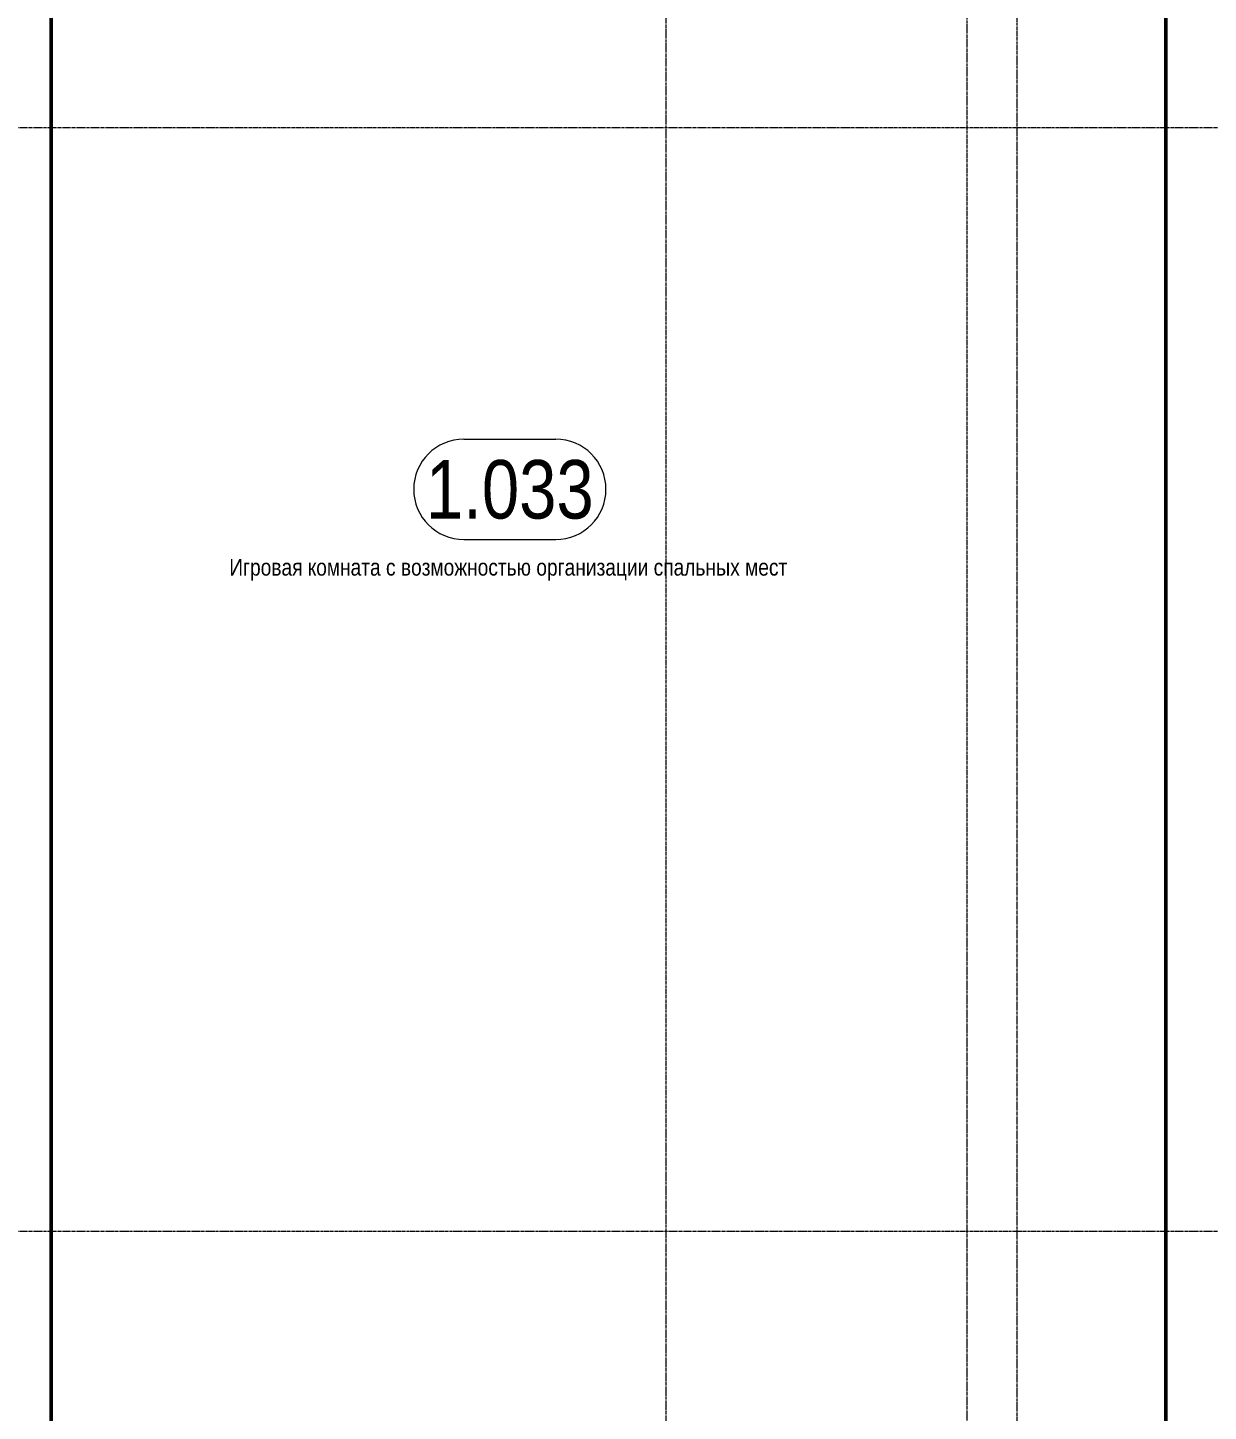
# Model space of a CAD drawing. Header units: millimetres. Extents: x -24360 to 609566, y -391049 to 148426.
# Drawn here: x 381 to 7444, y 53525 to 61800 of the extents above; entities that cross this region are included whole.
import ezdxf
from ezdxf.enums import TextEntityAlignment as Align

# ---------------------------------------------------------------- set-up
doc = ezdxf.new("R2010")
doc.units = ezdxf.units.MM
doc.linetypes.add('CENTER2', pattern=[28.575, 19.05, -3.175, 3.175, -3.175])
doc.layers.get('Defpoints').update_dxf_attribs({"color": 140})
doc.layers.add('АР_Area', color=5, linetype='Continuous', lineweight=5)
doc.layers.add('АР_Оси_РД_100', color=7, linetype='Continuous', lineweight=0, true_color=0x525252)
doc.layers.add('РД_Оси_100', color=7, linetype='Continuous', lineweight=0, true_color=0x525252)
doc.styles.add('style1', font='ARIALN.TTF')

# ---------------------------------------------------------------- blocks, each defined once
blk = doc.blocks.new('СОШ_2200_АР_ОСИ_М100_28.05.24')
at = {"layer": 'АР_Оси_РД_100', "linetype": 'CENTER2'}
for p, q in [((4200, -6155), (4200, 139938.679)), ((29555, 61200), (-5954.958, 61200)), ((29555, 54600), (-5954.958, 54600))]:
    blk.add_line(p, q, dxfattribs=at)
for points in [[(5849.555, 139938.679), (6000, 139538.679), (6000, -6194.559)], [(6300, -6195.83), (6300, 139538.679), (6450, 139938.679)]]:
    blk.add_lwpolyline(points, dxfattribs=at)
blk = doc.blocks.new('MOK-МаркаПом_овал_ареал')
for p, q in [((-2.75, 3), (2.75, 3)), ((-2.75, -3), (2.75, -3))]:
    blk.add_line(p, q)
for centre, radius, start, end in [((-2.75, 0), 3, 90, 270), ((2.75, 0), 3, 270, 90), ((-3.75, 0), 3.5, 0, 0.00095)]:
    blk.add_arc(centre, radius, start, end)
at = {"color": 0, "style": 'style1'}
blk.add_attdef('АР-ПОМЕЩЕНИЕ:НОМЕР', text='', height=3.5, dxfattribs=at).set_placement((0, 0), align=Align.MIDDLE)

msp = doc.modelspace()

# ---------------------------------------------------------------- linework, layer by layer
at = {"color": 2, "lineweight": 50}
msp.add_lwpolyline([(521, 45735), (7189, 45735), (7189, 63306), (521, 63306)], close=True, dxfattribs=at)

# ---------------------------------------------------------------- block references
at = {"layer": 'АР_Area', "color": 18, "linetype": 'Continuous', "lineweight": 5, "true_color": 0x000000}
ref = msp.add_blockref('MOK-МаркаПом_овал_ареал', (3265.337, 59039.291), dxfattribs=dict(at, xscale=100, yscale=100, zscale=100))
ref.add_attrib('АР-ПОМЕЩЕНИЕ:НОМЕР', '1.033', dxfattribs={"layer": '0', "color": 0, "height": 350, "style": 'style1'}).set_placement((3265.337, 59039.291), align=Align.MIDDLE)
ref.add_attrib('АР-ПОМЕЩЕНИЕ:НАИМЕНОВАНИЕ', 'Игровая комната с возможностью организации спальных мест', dxfattribs={"layer": 'Defpoints', "color": 2, "height": 100, "style": 'style1'}).set_placement((3255.922, 58557.898), align=Align.MIDDLE)
at = {"layer": 'РД_Оси_100'}
msp.add_blockref('СОШ_2200_АР_ОСИ_М100_28.05.24', (0, 0), dxfattribs=at)

doc.saveas('drawing.dxf')
